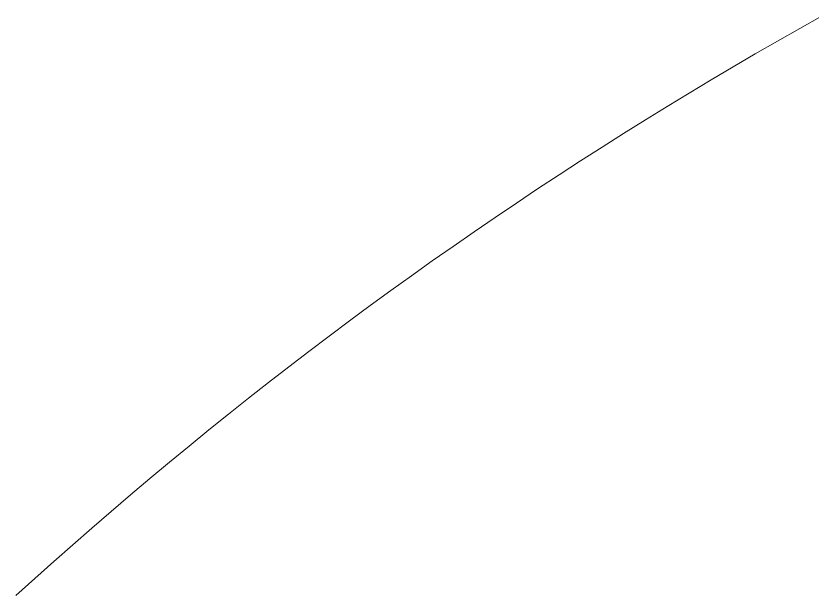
# Model space of a CAD drawing. Header units: millimetres. Extents: x 144517 to 159919, y -31393 to -20504.
# Drawn here: x 158160.67 to 158197.4, y -29771.99 to -29745.47 of the extents above; entities that cross this region are included whole.
import ezdxf

# ---------------------------------------------------------------- set-up
doc = ezdxf.new("R2010")
doc.units = ezdxf.units.MM
doc.header["$MEASUREMENT"] = 0
doc.layers.add('A - SHEET', color=7, linetype='Continuous', lineweight=9)
doc.layers.add('Layer 1', color=7, linetype='Continuous')

# ---------------------------------------------------------------- blocks, each defined once
blk = doc.blocks.new('agdsggad')
at = {"layer": 'Layer 1', "lineweight": 0}
blk.add_lwpolyline([(203.973, 482.55), (204.319, 482.864), (204.666, 483.175), (205.016, 483.484), (205.367, 483.791), (205.72, 484.096), (206.075, 484.399), (206.432, 484.7), (206.791, 484.999), (207.152, 485.296), (207.514, 485.591), (207.878, 485.884), (208.244, 486.174), (208.612, 486.463), (208.982, 486.749), (209.354, 487.033), (209.727, 487.315), (210.102, 487.595), (210.479, 487.873), (210.857, 488.149), (211.238, 488.422), (211.62, 488.693), (212.003, 488.962), (212.389, 489.229), (212.776, 489.494), (213.165, 489.756), (213.555, 490.017), (213.948, 490.274), (214.341, 490.53), (214.737, 490.784), (215.134, 491.035), (215.533, 491.284), (215.933, 491.53), (216.335, 491.775), (216.739, 492.017), (217.144, 492.256), (217.551, 492.494), (217.959, 492.729), (218.369, 492.961), (218.781, 493.191)], dxfattribs=at)
blk = doc.blocks.new('EWRSDG')
at = {"xscale": 3.437246875556696, "yscale": 3.437246875556696, "zscale": 3.437246875556696}
blk.add_blockref('agdsggad', (-192566.76, -259573.4), dxfattribs=at)

msp = doc.modelspace()

# ---------------------------------------------------------------- block references
at = {"layer": 'A - SHEET', "xscale": 0.7307667054224303, "yscale": 0.7307667054224303, "zscale": 0.7307667054224303}
msp.add_blockref('EWRSDG', (298369.7, 158703.315, -0.002), dxfattribs=at)

doc.saveas('drawing.dxf')
